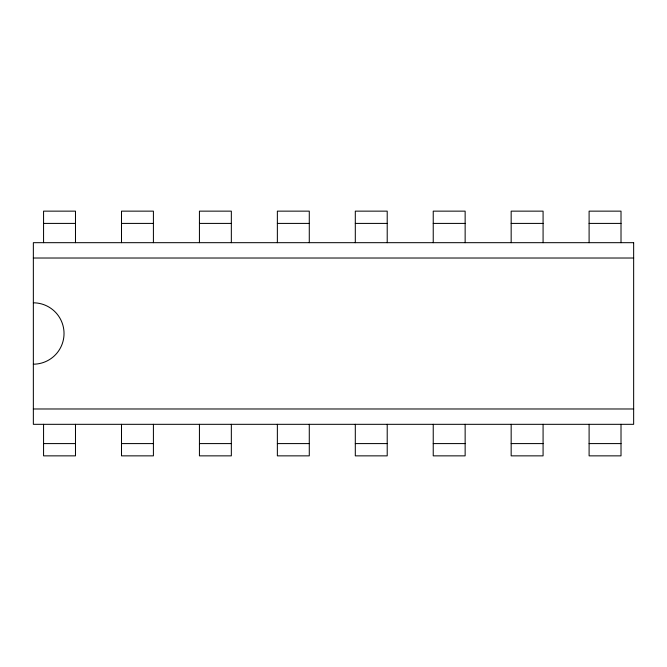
<?xml version="1.0" encoding="UTF-8"?>
<svg xmlns="http://www.w3.org/2000/svg" width="667" height="667" viewBox="0 0 667 667"><rect width="100%" height="100%" fill="white"/><g stroke="black" fill="none" stroke-linecap="round" stroke-linejoin="round"><path stroke-width="1" d="M43.563 223.412L75.479 223.412M121.502 223.412L153.41 223.412M199.433 223.412L231.341 223.412M277.364 223.412L309.28 223.412M355.303 223.412L387.21 223.412M433.233 223.412L465.141 223.412M511.164 223.412L543.08 223.412M589.103 223.412L621.01 223.412M33.35 258.021L633.65 258.021M33.35 408.979L633.65 408.979M43.563 443.588L75.479 443.588M121.502 443.588L153.41 443.588M199.433 443.588L231.341 443.588M277.364 443.588L309.28 443.588M355.303 443.588L387.21 443.588M433.233 443.588L465.141 443.588M511.164 443.588L543.08 443.588M589.103 443.588L621.01 443.588M621.01 242.68L621.01 211.139L589.103 211.139L589.103 242.68M621.01 424.32L621.01 455.861L589.103 455.861L589.103 424.32M543.08 242.68L543.08 211.139L511.164 211.139L511.164 242.68M543.08 424.32L543.08 455.861L511.164 455.861L511.164 424.32M465.141 242.68L465.141 211.139L433.233 211.139L433.233 242.68M465.141 424.32L465.141 455.861L433.233 455.861L433.233 424.32M387.21 242.68L387.21 211.139L355.303 211.139L355.303 242.68M387.21 424.32L387.21 455.861L355.303 455.861L355.303 424.32M309.28 242.68L309.28 211.139L277.364 211.139L277.364 242.68M309.28 424.32L309.28 455.861L277.364 455.861L277.364 424.32M231.341 242.68L231.341 211.139L199.433 211.139L199.433 242.68M231.341 424.32L231.341 455.861L199.433 455.861L199.433 424.32M153.41 242.68L153.41 211.139L121.502 211.139L121.502 242.68M153.41 424.32L153.41 455.861L121.502 455.861L121.502 424.32M75.479 242.68L75.479 211.139L43.563 211.139L43.563 242.68M75.479 424.32L75.479 455.861L43.563 455.861L43.563 424.32M33.35 302.818A30.682 30.682 0 0 1 64.032 333.5A30.682 30.682 0 0 1 33.35 364.182M633.65 242.68L33.35 242.68L33.35 424.32L633.65 424.32L633.65 242.68"/></g></svg>
